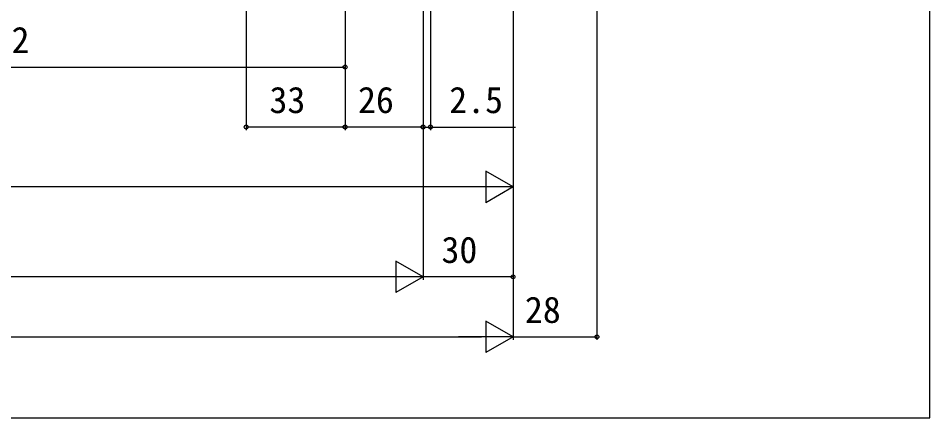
# Model space of a CAD drawing. Units: millimetres, scale not verified. Extents: x -525 to 525, y -783 to 778.
# Drawn here: x 221 to 525, y -782.7 to -649.4 of the extents above; entities that cross this region are included whole.
import ezdxf
from ezdxf.enums import TextEntityAlignment as Align

# ---------------------------------------------------------------- set-up
doc = ezdxf.new("R2010")
doc.units = ezdxf.units.MM
doc.header["$LTSCALE"] = 4
doc.layers.add('0-8_YKK_D', color=6, linetype='Continuous')
doc.layers.add('0-9_YKK_ZWAK', color=7, linetype='Continuous')
doc.styles.add('ＭＳ ゴシック', font='')
doc.styles.get('ＭＳ ゴシック').set_extended_font_data('MS Gothic')

msp = doc.modelspace()

# ---------------------------------------------------------------- linework, layer by layer
at = {"layer": '0-8_YKK_D'}
for p, q in [((414.023, -473.199), (414.023, -756.7)), ((297.023, -508.699), (297.023, -686.7)), ((330.023, -523.199), (330.023, -686.7)), ((330.023, -523.199), (330.023, -686.7)), ((330.023, -523.199), (330.023, -666.7)), ((386.023, -523.199), (386.023, -736.7)), ((386.023, -523.199), (386.023, -756.7)), ((356.023, -540.699), (356.023, -736.7)), ((356.023, -540.699), (356.023, -736.7)), ((356.023, -540.699), (356.023, -686.7)), ((356.023, -540.699), (356.023, -686.7)), ((358.523, -538.099), (358.523, -686.7)), ((386.023, -540.699), (386.023, -756.7)), ((386.023, -540.699), (386.023, -706.7)), ((102.023, -665.7), (330.023, -665.7)), ((330.023, -685.7), (297.023, -685.7)), ((356.023, -685.7), (330.023, -685.7)), ((356.023, -685.7), (353.473, -685.7)), ((356.023, -685.7), (358.523, -685.7)), ((358.523, -685.7), (386.85, -685.7)), ((386.023, -705.7), (376.93, -700.45)), ((376.93, -700.45), (376.93, -710.95)), ((375.523, -705.7), (56.523, -705.7)), ((386.023, -705.7), (367.836, -705.7)), ((386.023, -705.7), (376.93, -710.95)), ((356.023, -735.7), (346.93, -730.45)), ((346.93, -730.45), (346.93, -740.95)), ((345.523, -735.7), (-345.5, -735.7)), ((356.023, -735.7), (337.836, -735.7)), ((356.023, -735.7), (346.93, -740.95)), ((386.023, -735.7), (356.023, -735.7)), ((386.023, -755.7), (376.93, -750.45)), ((376.93, -750.45), (376.93, -760.95)), ((-375.5, -755.7), (375.523, -755.7)), ((386.023, -755.7), (367.836, -755.7)), ((386.023, -755.7), (376.93, -760.95)), ((386.023, -755.7), (414.023, -755.7))]:
    msp.add_line(p, q, dxfattribs=at)
for centre in [(330.023, -665.7), (297.023, -685.7), (330.023, -685.7), (330.023, -685.7), (356.023, -685.7), (356.023, -685.7), (358.523, -685.7), (386.023, -735.7), (414.023, -755.7)]:
    msp.add_circle(centre, 0.637, dxfattribs=at)
at = {"layer": '0-9_YKK_ZWAK'}
msp.add_lwpolyline([(-525, -782.7), (525, -782.7), (525, 747.3)], dxfattribs=at)

# ---------------------------------------------------------------- texts
at = {"layer": '0-8_YKK_D', "style": 'ＭＳ ゴシック'}
for s, p in [('WS－112', (182.852, -663.7)), ('33', (304.796, -683.7)), ('26', (334.33, -683.7)), ('2.5', (364.737, -683.7)), ('30', (362.159, -733.7)), ('28', (389.987, -753.7))]:
    msp.add_text(s, height=8.798, dxfattribs=at).set_placement(p, align=Align.BOTTOM_LEFT)

doc.saveas('drawing.dxf')
